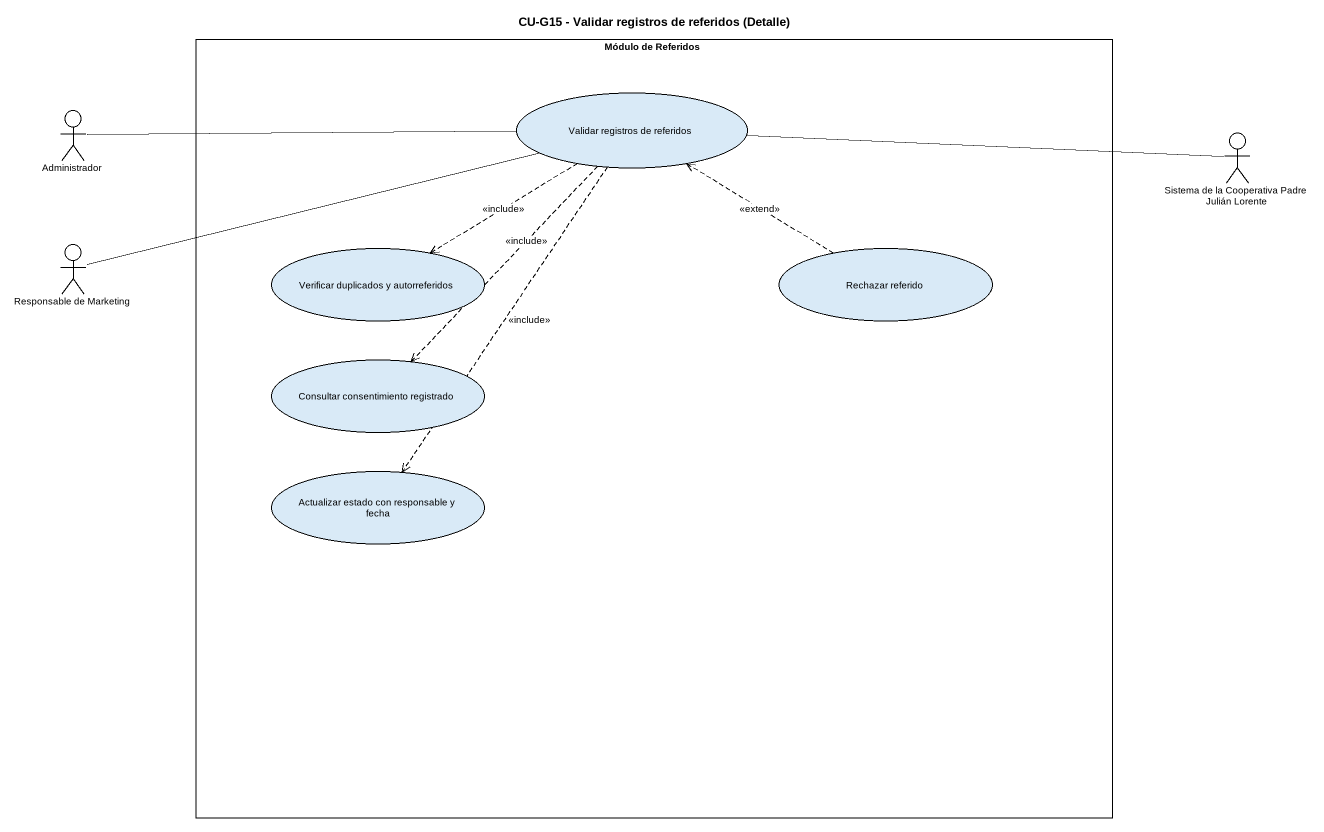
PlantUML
@startuml
title CU-G15 - Validar registros de referidos (Detalle)
rectangle "Módulo de Referidos" as Módulo_de_Referidos {
  usecase "Validar registros de referidos" as Validar_registros_de
  usecase "Verificar duplicados y autorreferidos" as Verificar_duplicados_y
  usecase "Rechazar referido" as Rechazar_referido
  usecase "Consultar consentimiento registrado" as Consultar_consentimiento
  usecase "Actualizar estado con responsable y fecha" as Actualizar_estado_con
}
actor Administrador
actor "Sistema de la Cooperativa Padre Julián Lorente" as Sistema_de_la_Cooperativa
actor "Responsable de Marketing" as Responsable_de_Marketing
Validar_registros_de -left- Administrador
Validar_registros_de -left- Responsable_de_Marketing
Validar_registros_de ..> Verificar_duplicados_y : <<include>>
Validar_registros_de ..> Consultar_consentimiento : <<include>>
Validar_registros_de ..> Actualizar_estado_con : <<include>>
Sistema_de_la_Cooperativa -left- Validar_registros_de
Rechazar_referido .up.> Validar_registros_de : <<extend>>
@enduml
